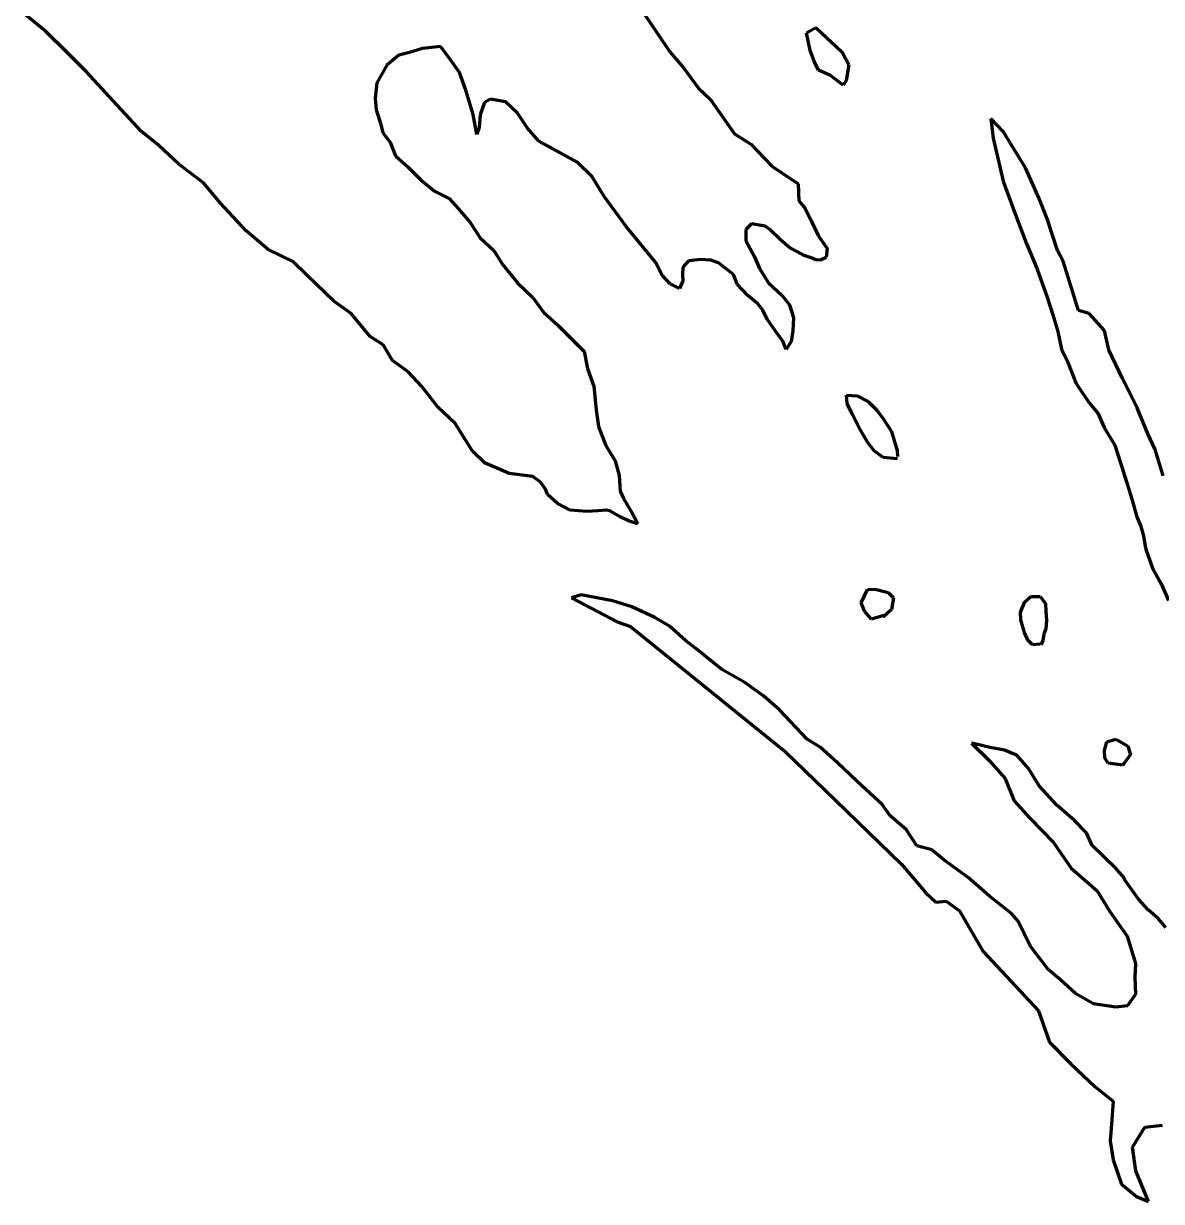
# Model space of a CAD drawing. Header units: millimetres. Extents: x 2676 to 5565, y 1584 to 2775.
# Drawn here: x 4180.2 to 4322, y 2058.6 to 2205.4 of the extents above; entities that cross this region are included whole.
import ezdxf

# ---------------------------------------------------------------- set-up
doc = ezdxf.new("R2010")
doc.units = ezdxf.units.MM
doc.layers.add('Warstwa5', color=7, linetype='Continuous', lineweight=100)

msp = doc.modelspace()

# ---------------------------------------------------------------- linework, layer by layer
at = {"layer": 'Warstwa5'}
for p, q in [((4182.94, 2204.38), (4180.18, 2206.64)), ((4257.42, 2206.7), (4259.17, 2204.1)), ((4185.63, 2201.74), (4182.94, 2204.38)), ((4259.17, 2204.1), (4260.72, 2201.85)), ((4277.74, 2204.18), (4278.89, 2204.85)), ((4278.18, 2201.99), (4277.74, 2204.18)), ((4278.89, 2204.85), (4282.18, 2201.8)), ((4188.04, 2199.35), (4185.63, 2201.74)), ((4226.96, 2201.41), (4225.45, 2200.19)), ((4228.25, 2201.77), (4226.96, 2201.41)), ((4229.91, 2202.25), (4228.25, 2201.77)), ((4232.14, 2202.48), (4229.91, 2202.25)), ((4233.16, 2201.14), (4232.14, 2202.48)), ((4260.72, 2201.85), (4262.44, 2199.81)), ((4278.7, 2200.69), (4278.18, 2201.99)), ((4282.18, 2201.8), (4283.02, 2200.22)), ((4225.45, 2200.19), (4224.18, 2197.96)), ((4234.49, 2199.26), (4233.16, 2201.14)), ((4262.44, 2199.81), (4264.28, 2197.31)), ((4279.22, 2199.54), (4278.7, 2200.69)), ((4283.02, 2200.22), (4282.7, 2198.28)), ((4190.85, 2196.25), (4188.04, 2199.35)), ((4235.28, 2197.07), (4234.49, 2199.26)), ((4280.74, 2198.9), (4279.22, 2199.54)), ((4282.3, 2197.66), (4280.74, 2198.9)), ((4282.7, 2198.28), (4282.3, 2197.66)), ((4224.18, 2197.96), (4224.01, 2196)), ((4236.22, 2194.04), (4235.28, 2197.07)), ((4264.28, 2197.31), (4265.77, 2195.9)), ((4194.87, 2191.92), (4190.85, 2196.25)), ((4224.01, 2196), (4224.1, 2194.6)), ((4237.63, 2195.53), (4237.07, 2194)), ((4238.35, 2195.95), (4237.63, 2195.53)), ((4240.24, 2195.6), (4238.35, 2195.95)), ((4241.73, 2194.2), (4240.24, 2195.6)), ((4265.77, 2195.9), (4268.75, 2191.6)), ((4224.1, 2194.6), (4224.67, 2192.95)), ((4236.66, 2191.54), (4236.22, 2194.04)), ((4237.07, 2194), (4236.94, 2192.39)), ((4242.97, 2192.31), (4241.73, 2194.2)), ((4224.67, 2192.95), (4224.93, 2191.75)), ((4236.94, 2192.39), (4236.66, 2191.54)), ((4302.25, 2191.89), (4300.69, 2193.54)), ((4300.69, 2193.54), (4300.98, 2191.06)), ((4197.03, 2190.18), (4194.87, 2191.92)), ((4224.93, 2191.75), (4225.85, 2190.59)), ((4244.38, 2190.72), (4242.97, 2192.31)), ((4268.75, 2191.6), (4270.8, 2190.33)), ((4300.98, 2191.06), (4302.26, 2185.72)), ((4303.35, 2190.07), (4302.25, 2191.89)), ((4199.52, 2187.82), (4197.03, 2190.18)), ((4225.85, 2190.59), (4226.52, 2188.86)), ((4249.15, 2188.1), (4244.38, 2190.72)), ((4270.8, 2190.33), (4273.4, 2187.59)), ((4305.03, 2187.4), (4303.35, 2190.07)), ((4226.52, 2188.86), (4228.1, 2187.46)), ((4251.05, 2186.26), (4249.15, 2188.1)), ((4202.66, 2185.49), (4199.52, 2187.82)), ((4228.1, 2187.46), (4229.7, 2185.88)), ((4273.4, 2187.59), (4276.72, 2185.37)), ((4306.68, 2183.64), (4305.03, 2187.4)), ((4204.69, 2183), (4202.66, 2185.49)), ((4229.7, 2185.88), (4231.38, 2184.49)), ((4252.51, 2183.82), (4251.05, 2186.26)), ((4276.72, 2185.37), (4276.78, 2183.28)), ((4302.26, 2185.72), (4303.74, 2181.66)), ((4231.38, 2184.49), (4233.21, 2183.57)), ((4233.21, 2183.57), (4234.32, 2182.33)), ((4255.27, 2180.07), (4252.51, 2183.82)), ((4307.74, 2181.02), (4306.68, 2183.64)), ((4207.9, 2179.55), (4204.69, 2183)), ((4234.32, 2182.33), (4235.83, 2180.56)), ((4276.78, 2183.28), (4277.59, 2182.31)), ((4277.59, 2182.31), (4278.34, 2180.76)), ((4278.34, 2180.76), (4279.2, 2178.95)), ((4303.74, 2181.66), (4305.1, 2178.03)), ((4309.03, 2177.08), (4307.74, 2181.02)), ((4210.67, 2177.2), (4207.9, 2179.55)), ((4235.83, 2180.56), (4237.08, 2178.67)), ((4257.4, 2177.49), (4255.27, 2180.07)), ((4270.88, 2180.39), (4270.17, 2179.69)), ((4270.17, 2179.69), (4270.17, 2178.29)), ((4272.58, 2180.12), (4270.88, 2180.39)), ((4273.17, 2179.69), (4272.58, 2180.12)), ((4274.56, 2178.38), (4273.17, 2179.69)), ((4237.08, 2178.67), (4238.77, 2177.09)), ((4270.17, 2178.29), (4271.22, 2176.39)), ((4275.65, 2177.42), (4274.56, 2178.38)), ((4279.2, 2178.95), (4280.33, 2177.33)), ((4305.1, 2178.03), (4306.48, 2174.77)), ((4213.75, 2175.71), (4210.67, 2177.2)), ((4238.77, 2177.09), (4239.91, 2175.29)), ((4258.92, 2175.62), (4257.4, 2177.49)), ((4271.22, 2176.39), (4271.88, 2174.84)), ((4276.62, 2176.91), (4275.65, 2177.42)), ((4277.43, 2176.44), (4276.62, 2176.91)), ((4278.31, 2176.16), (4277.43, 2176.44)), ((4280.33, 2177.33), (4280.19, 2176.19)), ((4309.72, 2175.76), (4309.03, 2177.08)), ((4215.46, 2174.02), (4213.75, 2175.71)), ((4239.91, 2175.29), (4241.74, 2173.06)), ((4259.77, 2173.99), (4258.92, 2175.62)), ((4262.33, 2174.99), (4262.29, 2174.05)), ((4263.02, 2175.78), (4262.33, 2174.99)), ((4264.51, 2175.97), (4263.02, 2175.78)), ((4265.83, 2175.87), (4264.51, 2175.97)), ((4266.78, 2175.55), (4265.83, 2175.87)), ((4268.65, 2174.08), (4266.78, 2175.55)), ((4271.88, 2174.84), (4273.02, 2173.04)), ((4278.91, 2175.93), (4278.31, 2176.16)), ((4279.5, 2175.89), (4278.91, 2175.93)), ((4280.19, 2176.19), (4279.5, 2175.89)), ((4306.48, 2174.77), (4307.74, 2171.27)), ((4310.49, 2173.21), (4309.72, 2175.76)), ((4218.85, 2170.77), (4215.46, 2174.02)), ((4260.77, 2172.93), (4259.77, 2173.99)), ((4262.34, 2173.31), (4261.93, 2172.35)), ((4262.29, 2174.05), (4262.34, 2173.31)), ((4269.1, 2172.89), (4268.65, 2174.08)), ((4241.74, 2173.06), (4243.63, 2171.21)), ((4261.93, 2172.35), (4260.77, 2172.93)), ((4270.41, 2171.48), (4269.1, 2172.89)), ((4273.02, 2173.04), (4274.71, 2171.47)), ((4311.61, 2169.61), (4310.49, 2173.21)), ((4221, 2169.22), (4218.85, 2170.77)), ((4243.63, 2171.21), (4244.96, 2169.42)), ((4271.69, 2170.43), (4270.41, 2171.48)), ((4272.3, 2169.63), (4271.69, 2170.43)), ((4274.71, 2171.47), (4275.63, 2170.31)), ((4307.74, 2171.27), (4308.44, 2169.05)), ((4223.35, 2166.36), (4221, 2169.22)), ((4244.96, 2169.42), (4246.75, 2167.76)), ((4272.84, 2168.54), (4272.3, 2169.63)), ((4275.63, 2170.31), (4276.1, 2168.75)), ((4308.44, 2169.05), (4309.04, 2167.01)), ((4312.96, 2169.22), (4311.61, 2169.61)), ((4314.88, 2167.13), (4312.96, 2169.22)), ((4246.75, 2167.76), (4248.44, 2166.09)), ((4273.87, 2167.02), (4272.84, 2168.54)), ((4276.1, 2168.75), (4276.02, 2167.06)), ((4225, 2165.34), (4223.35, 2166.36)), ((4248.44, 2166.09), (4250.04, 2164.51)), ((4274.79, 2165.77), (4273.87, 2167.02)), ((4276.02, 2167.06), (4275.82, 2165.74)), ((4309.04, 2167.01), (4309.51, 2164.78)), ((4315.41, 2164.71), (4314.88, 2167.13)), ((4226.16, 2163.36), (4225, 2165.34)), ((4250.04, 2164.51), (4250.45, 2162.38)), ((4275.22, 2164.76), (4274.79, 2165.77)), ((4275.82, 2165.74), (4275.22, 2164.76)), ((4309.51, 2164.78), (4310.26, 2163.27)), ((4317.09, 2161.21), (4315.41, 2164.71)), ((4228.11, 2161.98), (4226.16, 2163.36)), ((4310.26, 2163.27), (4311.34, 2160.53)), ((4229.82, 2160.13), (4228.11, 2161.98)), ((4250.45, 2162.38), (4251.24, 2160.19)), ((4231.85, 2157.54), (4229.82, 2160.13)), ((4251.24, 2160.19), (4251.53, 2157.18)), ((4311.34, 2160.53), (4312.94, 2158.12)), ((4318.93, 2157.47), (4317.09, 2161.21)), ((4282.8, 2158.02), (4282.73, 2159.08)), ((4282.73, 2159.08), (4284.07, 2158.98)), ((4284.07, 2158.98), (4285.44, 2158.27)), ((4233.95, 2155.52), (4231.85, 2157.54)), ((4251.53, 2157.18), (4251.84, 2155.14)), ((4283.41, 2156.72), (4282.8, 2158.02)), ((4285.44, 2158.27), (4286.49, 2157.18)), ((4286.49, 2157.18), (4287.35, 2156.08)), ((4312.94, 2158.12), (4314.03, 2156.8)), ((4320.32, 2154.16), (4318.93, 2157.47)), ((4284.32, 2155.01), (4283.41, 2156.72)), ((4287.35, 2156.08), (4288.34, 2154.55)), ((4314.03, 2156.8), (4314.84, 2155.04)), ((4236.12, 2152.1), (4233.95, 2155.52)), ((4251.84, 2155.14), (4252.74, 2152.77)), ((4285.32, 2153.21), (4284.32, 2155.01)), ((4288.34, 2154.55), (4288.69, 2153.24)), ((4314.84, 2155.04), (4316.16, 2152.82)), ((4252.74, 2152.77), (4253.89, 2150.88)), ((4286.18, 2152.11), (4285.32, 2153.21)), ((4288.69, 2153.24), (4289.02, 2152.2)), ((4316.16, 2152.82), (4316.91, 2150.51)), ((4321.19, 2152.28), (4320.32, 2154.16)), ((4237.62, 2150.61), (4236.12, 2152.1)), ((4287.3, 2151.29), (4286.18, 2152.11)), ((4289.08, 2151.14), (4287.3, 2151.29)), ((4289.02, 2152.2), (4289.07, 2151.4)), ((4322.2, 2149.03), (4321.19, 2152.28)), ((4239.35, 2149.87), (4237.62, 2150.61)), ((4240.7, 2149.3), (4239.35, 2149.87)), ((4253.89, 2150.88), (4254.38, 2149.04)), ((4316.91, 2150.51), (4317.67, 2148.15)), ((4243.62, 2148.93), (4240.7, 2149.3)), ((4244.6, 2148.24), (4243.62, 2148.93)), ((4254.38, 2149.04), (4254.5, 2147.08)), ((4245.22, 2147.34), (4244.6, 2148.24)), ((4245.45, 2146.7), (4245.22, 2147.34)), ((4254.5, 2147.08), (4254.93, 2146.17)), ((4317.67, 2148.15), (4318.27, 2146.12)), ((4246.73, 2145.57), (4245.45, 2146.7)), ((4248.28, 2144.73), (4246.73, 2145.57)), ((4254.93, 2146.17), (4255.97, 2144.46)), ((4318.27, 2146.12), (4318.88, 2143.89)), ((4250.35, 2144.58), (4248.28, 2144.73)), ((4251.75, 2144.66), (4250.35, 2144.58)), ((4252.78, 2144.73), (4251.75, 2144.66)), ((4253.25, 2144.66), (4252.78, 2144.73)), ((4254.51, 2143.9), (4253.25, 2144.66)), ((4255.97, 2144.46), (4256.72, 2143.01)), ((4255.57, 2143.41), (4254.51, 2143.9)), ((4256.72, 2143.01), (4255.57, 2143.41)), ((4318.88, 2143.89), (4319.38, 2142.7)), ((4319.38, 2142.7), (4319.74, 2141.55)), ((4319.74, 2141.55), (4319.98, 2140.01)), ((4319.98, 2140.01), (4320.84, 2137.49)), ((4320.84, 2137.49), (4321.95, 2135.54)), ((4321.95, 2135.54), (4322.84, 2133.47)), ((4249.65, 2134.17), (4248.45, 2133.81)), ((4248.45, 2133.81), (4254.16, 2130.82)), ((4253.57, 2133.42), (4249.65, 2134.17)), ((4284.54, 2133.19), (4285.32, 2134.84)), ((4285.32, 2134.84), (4286.29, 2134.9)), ((4286.29, 2134.9), (4287.91, 2134.47)), ((4287.91, 2134.47), (4288.58, 2133.8)), ((4288.58, 2133.8), (4288.31, 2132.36)), ((4304.93, 2133.31), (4305.69, 2133.98)), ((4305.69, 2133.98), (4306.84, 2133.97)), ((4306.84, 2133.97), (4307.51, 2133.12)), ((4255.97, 2132.68), (4253.57, 2133.42)), ((4258.84, 2131.35), (4255.97, 2132.68)), ((4284.95, 2132.15), (4284.54, 2133.19)), ((4288.31, 2132.36), (4287.31, 2131.41)), ((4304.39, 2132.04), (4304.93, 2133.31)), ((4307.51, 2133.12), (4307.57, 2132.15)), ((4254.16, 2130.82), (4255.81, 2130.23)), ((4260.66, 2130.28), (4258.84, 2131.35)), ((4285.82, 2131.14), (4284.95, 2132.15)), ((4287.38, 2131.6), (4285.82, 2131.14)), ((4304.45, 2131.07), (4304.39, 2132.04)), ((4304.9, 2129.5), (4304.45, 2131.07)), ((4307.65, 2131), (4307.54, 2129.93)), ((4307.57, 2132.15), (4307.65, 2131)), ((4255.81, 2130.23), (4275.06, 2114.68)), ((4262.67, 2128.51), (4260.66, 2130.28)), ((4305.32, 2128.55), (4304.9, 2129.5)), ((4307.31, 2129.3), (4307.18, 2128.49)), ((4307.54, 2129.93), (4307.31, 2129.3)), ((4263.96, 2127.51), (4262.67, 2128.51)), ((4305.88, 2127.97), (4305.32, 2128.55)), ((4306.86, 2128.03), (4305.88, 2127.97)), ((4307.18, 2128.49), (4306.95, 2127.95)), ((4267.19, 2124.88), (4263.96, 2127.51)), ((4270.07, 2123.27), (4267.19, 2124.88)), ((4272.44, 2121.58), (4270.07, 2123.27)), ((4274.39, 2119.87), (4272.44, 2121.58)), ((4277.83, 2116.2), (4274.39, 2119.87)), ((4279.45, 2115.22), (4277.83, 2116.2)), ((4315.16, 2115.87), (4316.29, 2116.21)), ((4316.29, 2116.21), (4317.76, 2115.33)), ((4275.06, 2114.68), (4281.3, 2108.64)), ((4281.6, 2113.24), (4279.45, 2115.22)), ((4298.86, 2115.58), (4298.29, 2115.69)), ((4298.29, 2115.69), (4300.55, 2113.52)), ((4300.63, 2115.18), (4298.86, 2115.58)), ((4302.4, 2114.82), (4300.63, 2115.18)), ((4304, 2114.16), (4302.4, 2114.82)), ((4314.87, 2114.79), (4315.16, 2115.87)), ((4314.93, 2113.82), (4314.87, 2114.79)), ((4317.76, 2115.33), (4318.09, 2114.28)), ((4284.05, 2110.94), (4281.6, 2113.24)), ((4300.55, 2113.52), (4302.48, 2111.29)), ((4305.42, 2112.55), (4304, 2114.16)), ((4315.32, 2113.22), (4314.93, 2113.82)), ((4317.11, 2112.98), (4315.32, 2113.22)), ((4317.36, 2113.26), (4317.11, 2112.98)), ((4318.09, 2114.28), (4317.36, 2113.26)), ((4306.73, 2110.38), (4305.42, 2112.55)), ((4287.16, 2108.07), (4284.05, 2110.94)), ((4302.48, 2111.29), (4303.6, 2108.53)), ((4308.91, 2107.97), (4306.73, 2110.38)), ((4281.3, 2108.64), (4289.56, 2100.65)), ((4288.15, 2106.66), (4287.16, 2108.07)), ((4303.6, 2108.53), (4305.58, 2106.38)), ((4311.15, 2106.08), (4308.91, 2107.97)), ((4290.14, 2104.95), (4288.15, 2106.66)), ((4305.58, 2106.38), (4308.52, 2103.34)), ((4312.62, 2104.52), (4311.15, 2106.08)), ((4291.49, 2102.91), (4290.14, 2104.95)), ((4313.33, 2102.97), (4312.62, 2104.52)), ((4293.36, 2102.41), (4291.49, 2102.91)), ((4308.52, 2103.34), (4310.72, 2100.12)), ((4316.35, 2099.99), (4313.33, 2102.97)), ((4294.85, 2101.19), (4293.36, 2102.41)), ((4289.56, 2100.65), (4292.57, 2097.09)), ((4297.87, 2098.97), (4294.85, 2101.19)), ((4310.72, 2100.12), (4313.96, 2097.3)), ((4317.16, 2099.14), (4316.35, 2099.99)), ((4300.56, 2096.64), (4297.87, 2098.97)), ((4317.43, 2098.59), (4317.16, 2099.14)), ((4319.09, 2096.25), (4317.43, 2098.59)), ((4292.57, 2097.09), (4293.85, 2095.88)), ((4313.96, 2097.3), (4315.54, 2094.72)), ((4293.85, 2095.88), (4295.14, 2096)), ((4295.14, 2096), (4296.79, 2094.81)), ((4303.29, 2094.49), (4300.56, 2096.64)), ((4320.3, 2094.96), (4319.09, 2096.25)), ((4296.79, 2094.81), (4299.74, 2089.74)), ((4304.11, 2093.51), (4303.29, 2094.49)), ((4315.54, 2094.72), (4317.71, 2091.65)), ((4321.55, 2093.86), (4320.3, 2094.96)), ((4305.62, 2090.44), (4304.11, 2093.51)), ((4322.51, 2092.74), (4321.55, 2093.86)), ((4317.71, 2091.65), (4318.73, 2088.27)), ((4299.74, 2089.74), (4306.65, 2082.35)), ((4307.83, 2087.52), (4305.62, 2090.44)), ((4318.73, 2088.27), (4318.64, 2086.57)), ((4309.38, 2086.2), (4307.83, 2087.52)), ((4311.28, 2084.48), (4309.38, 2086.2)), ((4318.64, 2086.57), (4318.73, 2084.43)), ((4313.48, 2083.21), (4311.28, 2084.48)), ((4318.73, 2084.43), (4317.73, 2083)), ((4306.65, 2082.35), (4308.03, 2078.44)), ((4316.28, 2082.82), (4313.48, 2083.21)), ((4317.73, 2083), (4316.28, 2082.82)), ((4308.03, 2078.44), (4310.67, 2075.76)), ((4310.67, 2075.76), (4313.71, 2072.91)), ((4313.71, 2072.91), (4315.94, 2071.09)), ((4315.94, 2071.09), (4315.78, 2068.79)), ((4315.78, 2068.79), (4315.58, 2066.16)), ((4318.37, 2065.39), (4319.88, 2067.86)), ((4319.88, 2067.86), (4322.1, 2068.1)), ((4315.58, 2066.16), (4315.97, 2063.81)), ((4318.79, 2062.44), (4318.37, 2065.39)), ((4315.97, 2063.81), (4316.99, 2060.78)), ((4320.34, 2058.61), (4318.79, 2062.44)), ((4316.99, 2060.78), (4318.87, 2059.23)), ((4318.87, 2059.23), (4320.34, 2058.61))]:
    msp.add_line(p, q, dxfattribs=at)

doc.saveas('drawing.dxf')
